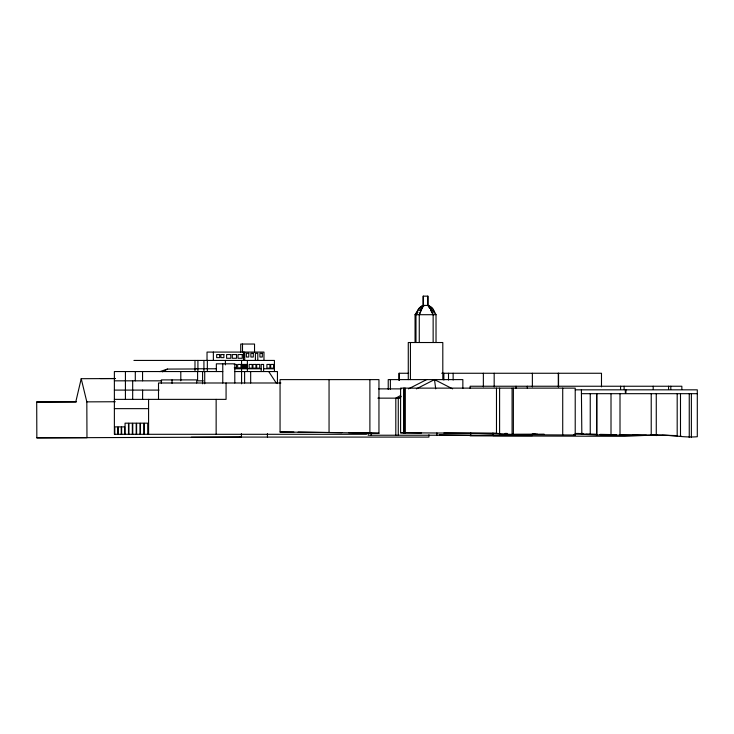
<?xml version="1.0" encoding="UTF-8"?>
<svg xmlns="http://www.w3.org/2000/svg" width="734" height="734" viewBox="0 0 734 734"><rect width="100%" height="100%" fill="white"/><g stroke="black" fill="none" stroke-linecap="round" stroke-linejoin="round"><path stroke-width="1.1" d="M81.217 378.698L75.785 401.893L36.7 401.993L36.838 437.84L86.97 437.712L86.823 401.865L81.217 378.698L115.357 378.56M415.976 342.521L415.976 314.702L418.637 308.84A12.689 11.625 46.6 0 1 421.995 306.05L423.38 305.427L423.38 296.16M419.27 342.521L419.27 314.702L421.628 308.693A13.12 5.689 -82.1 0 1 423.729 305.986L424.491 305.427M419.27 314.702L423.38 305.427L419.343 310.482M415.976 314.702L418.004 312.17M417.242 312.17L415.059 314.702L415.059 342.521M400.7 395.424L395.809 398.149L395.809 435.234M162.443 371.826L167.425 369.083L196.006 368.963M433.143 342.521L433.143 314.702L430.546 308.84A12.689 3.688 73.3 0 0 428.638 306.05L428.005 305.427L423.078 305.427L421.912 306.069A12.689 8.019 -65 0 0 418.692 308.876L415.059 314.702L436.024 314.702L436.024 342.521M408.499 388.873L426.619 379.606M401.287 396.608L398.268 398.149L398.268 435.234M416.38 388.873L434.5 379.606L452.621 388.873M159.893 371.606L167.425 369.083M651.223 393.681L651.223 435.381C666.729 433.766 682.024 438.014 697.3 436.73L697.3 389.827L575.3 389.827M535.297 434.161L531.948 434.28L544.142 434.161M575.3 433.977L596.623 434.978L636.451 435.253M656.976 434.895L624.671 436.317L470.136 435.858L516.011 434.225L537.407 434.161M400.59 432.794L496.478 433.344L513.378 434.702L575.217 435.005L575.217 388.13L400.59 388.13L400.59 432.794L421.417 433.042M575.318 433.5L578.649 433.436M575.291 433.592L583.035 433.455M36.7 401.993L76.538 401.837M86.823 401.865L115.284 401.746M581.401 389.827L581.833 434.143M36.838 437.84L241.468 437.088L241.449 433.684M100.347 378.56L114.862 378.515M470.944 435.446L439.226 434.849M191.335 437.225L241.468 437.088M133.918 360.431L274.433 360.431L274.433 371.551M234.247 364.449L236.458 364.449L236.458 367.844L234.247 367.844M194.987 368.771L216.374 368.771M234.807 368.771L261.203 368.771M263.607 368.771L274.433 368.771M222.769 371.551L114.376 371.551L114.376 434.299L366.514 434.299M234.807 371.551L277.443 371.551L277.443 383.607M408.618 373.257L399.048 373.257L399.048 380.285M441.694 373.257L601.485 373.257L601.485 386.855M114.376 380.827L161.682 380.827M203.235 380.827L197.602 380.827L197.602 371.551M280.874 382.992L158.507 382.992L158.507 399.369M378.661 388.873L401.186 388.873M114.376 390.093L159.03 390.093M581.401 393.681L697.3 393.681M377.863 398.149L400.324 398.149M114.376 399.369L226.072 399.369L226.072 382.992M114.376 408.645L148.58 408.645M293.848 432.078L280.058 432.023L280.058 379.616L378.955 379.616L378.955 433.253L298.105 432.115M443.887 433.032L497.147 433.39M532.37 435.647L493.028 435.657M239.908 437.088L428.913 437.088L428.913 434.803M280.058 432.023L341.861 432.629M504.974 433.427L507.212 433.436M586.035 434.225L596.081 434.299M677.436 435.62L662.031 435.345M348.604 432.684L378.955 433.253M616.395 434.675L600.192 434.363M599.898 434.565L615.743 434.831M620.276 434.904L677.638 435.556M581.401 434.124L596.494 434.5M632.937 434.895L646.388 435.216M573.502 434.959L575.217 435.005M680.913 435.794L680.299 435.767M427.931 305.427L429.344 305.986A13.12 11.707 -74.1 0 1 432.895 308.693L436.024 314.702L428.005 305.427L428.005 296.16L423.078 296.16L423.078 305.427M268.717 371.551L276.232 382.992M433.308 310.078L433.693 310.748M428.005 305.427L429.546 308.207M430.574 310.069L433.143 314.702M434.042 311.464L434.354 312.216M434.5 379.606L435.702 388.873M691.373 393.681L691.373 437.565M689.254 393.681L689.254 437.537M681.849 389.268L681.849 386.24L470.136 386.24L470.136 388.314M680.491 393.681L680.491 436.381M677.188 393.681L677.188 435.611M670.812 386.24L670.812 389.268M668.582 386.24L668.582 389.259M656.269 393.681L656.269 435.62M653.187 386.24L653.187 389.222M625.955 389.827L625.955 392.653M625.34 389.827L625.34 392.653M624.111 386.24L624.111 389.203M620.579 386.24L620.579 389.194M620.01 393.681L620.01 435.069M611.009 393.681L611.009 434.675M596.852 393.681L596.852 434.968M596.623 393.681L596.623 434.978M590.246 393.681L590.246 434.289M562.721 388.13L562.721 435.014M558.556 373.257L558.556 386.855M558.28 373.257L558.28 386.855M532.37 373.257L532.37 386.901M527.315 386.24L527.315 388.24M516.011 386.24L516.011 388.24M513.378 388.13L513.378 434.702M512.084 388.13L512.084 434.537M499.597 388.13L499.597 433.693M496.478 388.13L496.478 433.344M494.175 373.257L494.175 386.91M492.954 432.987L492.954 435.234L368.165 435.234L368.165 432.987M483.357 373.257L483.357 386.855M470.742 432.922L470.742 435.234M462.851 388.332L462.851 379.606L388.231 379.606L388.231 389.424M453.135 373.257L453.135 380.056M448.502 373.257L448.502 380.056M443.868 373.257L443.868 380.047M442.804 379.606L442.804 342.521L408.278 342.521L408.278 379.606M436.904 432.922L436.904 435.234M427.702 296.16L427.702 305.427L429.087 306.05A12.689 11.625 -46.6 0 1 432.454 308.84M410.425 342.521L410.425 379.606M405.232 388.13L405.232 433.161M404.535 388.13L404.535 433.152M403.581 388.13L403.581 432.987M399.204 373.257L399.204 380.285M390.378 379.606L390.378 389.424M371.138 432.987L371.138 435.234M369.89 379.616L369.89 432.959M329.052 379.616L329.052 432.308M274.287 364.449L274.287 368.156M267.433 433.656L267.433 437.088M263.965 360.431L263.965 352.081L207.025 352.081L207.025 360.431M263.607 371.551L263.607 364.449L261.203 364.449L261.203 371.551M257.799 360.431L257.799 353.32L255.395 353.32L255.395 360.431M254.533 352.081L254.533 344.044L240.724 344.044L240.724 352.081M250.67 371.551L250.67 382.992M247.367 360.431L247.367 371.551M244.716 352.081L244.716 360.431M244.615 371.551L244.615 382.992M243.44 352.081L243.44 360.431M242.504 344.044L242.504 352.081M241.569 360.431L241.569 383.79M234.797 382.992L234.797 363.825L216.356 363.825L216.356 371.551M225.393 360.431L225.393 364.881M222.769 363.825L222.769 382.992M216.145 399.369L216.145 434.299M213.365 352.081L213.365 360.431M207.346 360.431L207.346 371.551M204.722 371.551L204.722 383.79M203.924 360.431L203.924 371.551M202.584 371.551L202.584 383.79M197.914 360.431L197.914 371.551M196.703 382.992L196.703 379.9L161.352 379.9L161.352 383.295M194.987 360.431L194.987 371.551M180.803 371.551L180.803 380.827M172.04 379.9L172.04 383.295M148.58 399.369L148.58 434.299M147.727 434.299L147.727 423.169L144.304 423.169L144.304 434.299M143.882 434.299L143.882 423.169L140.46 423.169L140.46 434.299M142.561 371.551L142.561 380.827M142.607 390.093L142.607 399.369M140.029 434.299L140.029 423.169L136.607 423.169L136.607 434.299M136.185 434.299L136.185 423.169L132.762 423.169L132.762 434.299M135.295 371.551L135.295 380.827M132.68 380.827L132.68 399.369M132.331 434.299L132.331 423.169L128.909 423.169L128.909 434.299M128.487 434.299L128.487 423.169L125.064 423.169L125.064 434.299M125.422 371.551L125.422 399.369M124.633 434.299L124.633 426.876L121.642 426.876L121.642 434.299M121.22 434.299L121.22 426.876L118.22 426.876L118.22 434.299M117.798 434.299L117.798 426.876L114.807 426.876L114.807 434.299M422.867 306.399A13.028 4.248 -70.2 0 1 423.243 306.041M244.367 353.32L243.798 353.32L243.798 357.027L244.367 357.027L244.367 353.32M248.78 353.32L246.376 353.32L246.376 357.027L248.78 357.027L248.78 353.32M253.294 353.32L250.881 353.32L250.881 357.027L253.294 357.027L253.294 353.32M262.313 353.32L259.909 353.32L259.909 357.027L262.313 357.027L262.313 353.32M219.677 354.559L216.668 354.559L216.668 357.642L219.677 357.642L219.677 354.559M223.888 354.559L220.879 354.559L220.879 357.642L223.888 357.642L223.888 354.559M230.806 354.559L226.595 354.559L226.595 358.265L230.806 358.265L230.806 354.559M236.522 354.559L232.311 354.559L232.311 358.265L236.522 358.265L236.522 354.559M242.238 354.559L238.027 354.559L238.027 358.265L242.238 358.265L242.238 354.559M240.963 364.449L237.66 364.449L237.66 367.844L240.963 367.844L240.963 364.449M242.486 364.449L241.844 364.449L241.844 367.844L242.486 367.844L242.486 364.449M243.413 364.449L242.771 364.449L242.771 367.844L243.413 367.844L243.413 364.449M244.339 364.449L243.697 364.449L243.697 367.844L244.339 367.844L244.339 364.449M245.266 364.449L244.624 364.449L244.624 367.844L245.266 367.844L245.266 364.449M246.193 364.449L245.551 364.449L245.551 367.844L246.193 367.844L246.193 364.449M247.119 364.449L246.477 364.449L246.477 367.844L247.119 367.844L247.119 364.449M252.175 364.449L249.165 364.449L249.165 368.156L252.175 368.156L252.175 364.449M255.937 364.449L252.927 364.449L252.927 368.156L255.937 368.156L255.937 364.449M259.698 364.449L256.689 364.449L256.689 368.156L259.698 368.156L259.698 364.449M269.919 364.449L266.91 364.449L266.91 368.156L269.919 368.156L269.919 364.449M273.681 364.449L270.672 364.449L270.672 368.156L273.681 368.156L273.681 364.449"/></g></svg>
